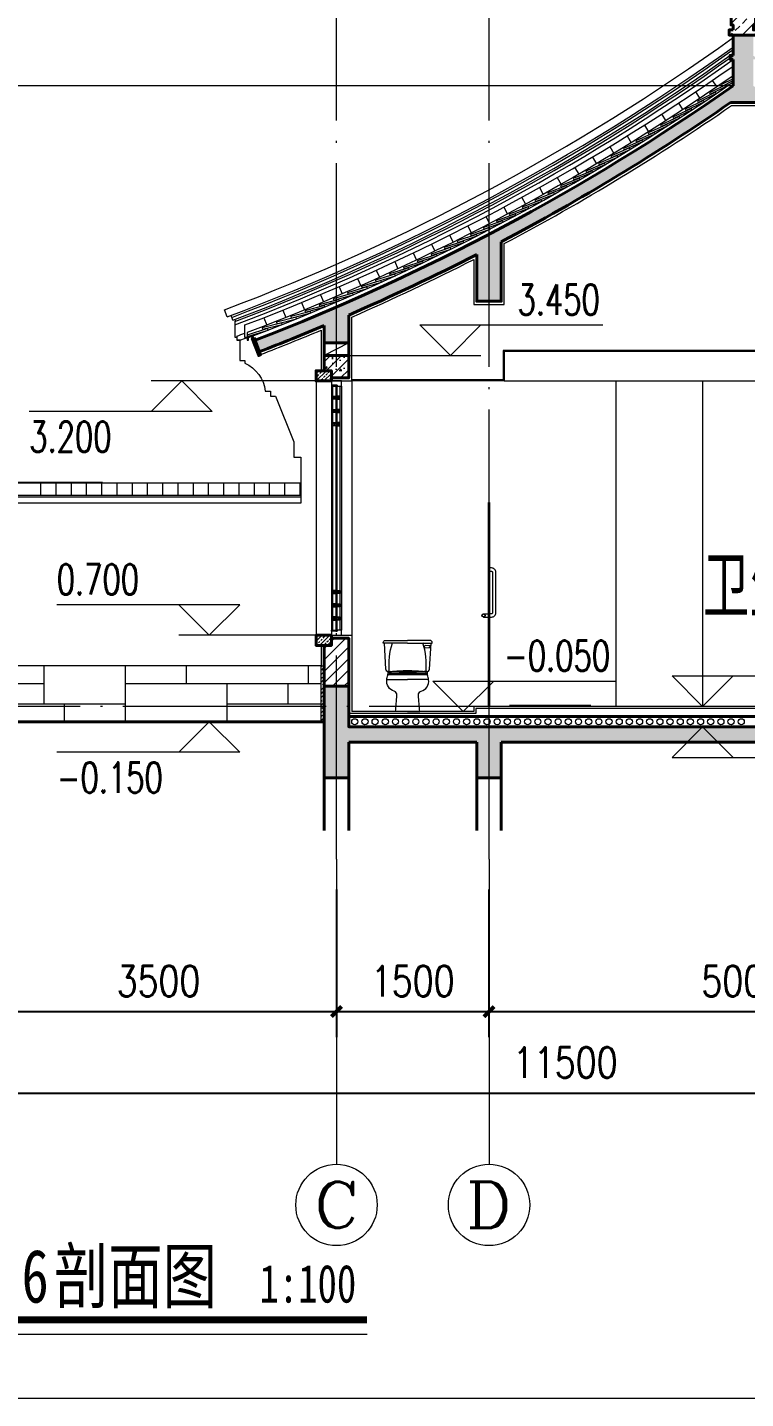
# Model space of a CAD drawing. Extents: x 577108 to 1042908, y 41950 to 81950.
# Drawn here: x 1002690 to 1009752, y 41950 to 55429 of the extents above; entities that cross this region are included whole.
import ezdxf
from ezdxf.enums import TextEntityAlignment as Align

# ---------------------------------------------------------------- set-up
doc = ezdxf.new("R2010")
doc.units = 0
doc.header["$LTSCALE"] = 1000
doc.header["$MEASUREMENT"] = 0
doc.linetypes.add('DOTE', pattern=[2.42, 2, -0.2, 0.02, -0.2])
doc.layers.get('0').update_dxf_attribs({"linetype": 'CONTINUOUS', "lineweight": 13})
doc.layers.get('Defpoints').update_dxf_attribs({"linetype": 'CONTINUOUS', "lineweight": 5})
for name, color, linetype, lineweight in [('AXIS', 3, 'CONTINUOUS', 15), ('AXIS_TEXT', 7, 'CONTINUOUS', 20), ('DIM_ELEV', 3, 'CONTINUOUS', 15), ('DIM_SYMB', 3, 'CONTINUOUS', 15), ('DOTE', 1, 'DOTE', 0), ('hatch', 8, 'CONTINUOUS', 5), ('LM-1', 7, 'CONTINUOUS', 18), ('LM-S', 8, 'CONTINUOUS', 5), ('PUB_TEXT', 7, 'CONTINUOUS', 20), ('wall', 2, 'CONTINUOUS', 40), ('姓名', 7, 'CONTINUOUS', 15)]:
    doc.layers.add(name, color=color, linetype=linetype, lineweight=lineweight)
doc.styles.add('_TCH_AXIS', font='COMPLEX', dxfattribs={"bigfont": 'GBCBIG'})
doc.styles.add('_TCH_DIM', font='SIMPLEX', dxfattribs={"bigfont": 'GBCBIG'})
doc.styles.add('COMPLEX', font='COMPLEX')
doc.styles.add('DIM_FONT', font='SIMPLEX.shx', dxfattribs={"width": 0.8, "bigfont": 'hztxt.shx'})
doc.styles.add('HZ', font='romanc.shx', dxfattribs={"width": 0.7, "bigfont": 'hzdx.shx'})
doc.styles.add('SIMHEI', font='simhei.ttf', dxfattribs={"width": 0.75, "height": 10})
doc.dimstyles.new('DIMN', dxfattribs={"dimtxt": 300, "dimasz": 100, "dimexe": 250, "dimexo": 300, "dimgap": 150, "dimtad": 1, "dimdec": 0, "dimzin": 0, "dimdsep": 46, "dimtxsty": 'DIM_FONT', "dimblk": 'ARCHTICK', "dimcen": 0.09, "dimclrt": 7, "dimazin": 2, "dimtfac": 1, "dimtdec": 0, "dimtix": 1, "dimtmove": 2, "dimatfit": 3, "dimldrblk": 'ARCHTICK', "dimfxl": 0, "dimtolj": 1, "dimtzin": 0, "dimarcsym": 0})
pattern_1 = [(45, (-173748.21, -412224.52), (-53.0330086, 53.0330086), []), (50, (-173748.21, -412224.52), (215.178055, -18.82564), [22.5, -247.5]), (355, (-173748.2, -412224.52), (-41.6254, 225.65764), [18, -198]), (100.4514, (-173730.28, -412226.09), (173.552815, 206.831863), [19.122057, -210.342634]), (46.1842, (-173748.2, -412164.52), (320.172315, -49.655704), [33.75, -371.25]), (96.6356, (-173721.53, -412168.66), (280.39881, 292.23536), [28.68309, -315.5139]), (351.1842, (-173748.2, -412164.52), (280.39858, 292.23558), [27, -297]), (21, (-173718.21, -412179.52), (179.072116, -120.785667), [22.5, -247.5]), (326, (-173718.2, -412179.52), (72.9946, 217.545014), [18, -198]), (71.4514, (-173703.29, -412189.58), (252.06679, 96.75915), [19.122057, -210.342634]), (37.5, (-173748.21, -412224.52), (3.6479566, 99.868156), [0, -195.6, 0, -201, 0, -198.75]), (7.5, (-173748.21, -412224.52), (78.920861, 118.323514), [0, -114.6, 0, -191.1, 0, -75.75]), (327.5, (-173815.11, -412224.52), (160.146731, -6.7664615), [0, -75, 0, -234, 0, -310.5]), (317.5, (-173845.11, -412224.52), (174.955851, 30.031495), [0, -97.5, 0, -155.4, 0, -220.5])]
pattern_2 = [(45, (-173748.21, -412205.42), (-37.6180808, 37.6180808), []), (45, (-173729.71, -412224.52), (-37.6180808, 37.6180808), [21, -12])]

# ---------------------------------------------------------------- blocks, each defined once
blk = doc.blocks.new('A$C6A3A6181')
blk.add_line((0.436, 0.362), (0.047, 0.362))
for points in [[(0.012, 0.671), (0, 0.671), (0, 0.678, -0.34633), (0.021, 0.7), (0.241, 0.7)], [(0.061, 0.395, -0.100832), (0.092, 0.674, 1.372517)], [(0.471, 0.671), (0.483, 0.671), (0.483, 0.678, 0.34633), (0.462, 0.7), (0.241, 0.7)], [(0.422, 0.395, 0.100832), (0.391, 0.674, -1.372517)], [(0.054, 0.394, -0.468873), (0.026, 0.416), (0.012, 0.671)], [(0.448, 0.646), (0.416, 0.648, 1.065364), (0.416, 0.627), (0.448, 0.629, 0.397489)], [(0.429, 0.394, 0.468873), (0.456, 0.416), (0.471, 0.671)], [(0.462, 0.645), (0.448, 0.646, 1.065364)], [(0.448, 0.629), (0.462, 0.63, 0.397489), (0.464, 0.632), (0.464, 0.643, 0.39927), (0.462, 0.645)], [(0.241, 0), (0.123, 0, 0.00075), (0.136, 0.16, 0.353604), (0.109, 0.199, -0.372529), (0.036, 0.313, -0.047814), (0.047, 0.359), (0.048, 0.384, -0.232018), (0.054, 0.394, -3.754586)], [(0.054, 0.394, -0.036665), (0.056, 0.395, -3.754586)], [(0.241, 0), (0.36, 0, -0.00075), (0.347, 0.16, -0.353604), (0.374, 0.199, 0.372529), (0.447, 0.313, 0.047814), (0.436, 0.359), (0.435, 0.384, 0.232018), (0.429, 0.394, 3.754586)], [(0.429, 0.394, 0.036665), (0.427, 0.395, 3.754586)]]:
    blk.add_lwpolyline(points, format="xyb")
for points in [[(0.241, 0.671), (0.012, 0.671)], [(0.241, 0.671), (0.471, 0.671)], [(0.036, 0.314), (0.241, 0.314)], [(0.056, 0.395), (0.084, 0.395)], [(0.241, 0.377), (0.064, 0.377)], [(0.241, 0.392), (0.069, 0.393)], [(0.156, 0.377), (0.16, 0.384), (0.241, 0.384)], [(0.241, 0.392), (0.414, 0.393)], [(0.327, 0.377), (0.323, 0.384), (0.241, 0.384)], [(0.241, 0.377), (0.419, 0.377)], [(0.447, 0.314), (0.241, 0.314)], [(0.427, 0.395), (0.399, 0.395)]]:
    blk.add_lwpolyline(points)
blk.add_lwpolyline([(0.241, 0.403, -0.032933), (0.411, 0.393, -0.184906), (0.418, 0.39, -0.342389), (0.419, 0.376, -0.123171), (0.423, 0.368, -0.623709), (0.419, 0.364), (0.241, 0.364), (0.064, 0.364, -0.623709), (0.06, 0.368, -0.123171), (0.064, 0.376, -0.342389), (0.065, 0.39, -0.184906), (0.072, 0.393, -0.032933)], format="xyb", close=True)
blk = doc.blocks.new('_ArchTick')
at = {"color": 0, "linetype": 'ByBlock', "const_width": 0.4}
blk.add_lwpolyline([(-0.5, -0.5), (0.5, 0.5)], dxfattribs=at)
blk = doc.blocks.new('*D26')
at = {"layer": 'AXIS', "color": 0, "lineweight": -2, "transparency": 16777216}
for p, q in [((1002229, 46954), (1002229, 45504)), ((1005729, 46954), (1005729, 45504)), ((1002229, 45754), (1005729, 45754))]:
    blk.add_line(p, q, dxfattribs=at)
at = {"layer": 'Defpoints', "color": 0, "transparency": 16777216}
for p in [(1002229, 47254), (1005729, 47254), (1005729, 45754)]:
    blk.add_point(p, dxfattribs=at)
at = {"layer": 'AXIS', "color": 0, "lineweight": -2, "transparency": 16777216, "xscale": 100, "yscale": 100, "zscale": 100, "rotation": 180}
blk.add_blockref('_ArchTick', (1002229, 45754), dxfattribs=at)
at = {"layer": 'AXIS', "color": 0, "lineweight": -2, "transparency": 16777216, "xscale": 100, "yscale": 100, "zscale": 100}
blk.add_blockref('_ArchTick', (1005729, 45754), dxfattribs=at)
at = {"layer": 'AXIS', "color": 7, "transparency": 16777216, "insert": (1003979, 46054), "char_height": 300, "attachment_point": 5, "style": 'DIM_FONT'}
blk.add_mtext('\\A1;3500', dxfattribs=at)
blk = doc.blocks.new('*D27')
at = {"layer": 'AXIS', "color": 0, "lineweight": -2, "transparency": 16777216}
for p, q in [((1005729, 46954), (1005729, 45504)), ((1007229, 46954), (1007229, 45504)), ((1005729, 45754), (1007229, 45754))]:
    blk.add_line(p, q, dxfattribs=at)
at = {"layer": 'Defpoints', "color": 0, "transparency": 16777216}
for p in [(1005729, 47254), (1007229, 47254), (1007229, 45754)]:
    blk.add_point(p, dxfattribs=at)
at = {"layer": 'AXIS', "color": 0, "lineweight": -2, "transparency": 16777216, "xscale": 100, "yscale": 100, "zscale": 100, "rotation": 180}
blk.add_blockref('_ArchTick', (1005729, 45754), dxfattribs=at)
at = {"layer": 'AXIS', "color": 0, "lineweight": -2, "transparency": 16777216, "xscale": 100, "yscale": 100, "zscale": 100}
blk.add_blockref('_ArchTick', (1007229, 45754), dxfattribs=at)
at = {"layer": 'AXIS', "color": 7, "transparency": 16777216, "insert": (1006479, 46054), "char_height": 300, "attachment_point": 5, "style": 'DIM_FONT'}
blk.add_mtext('\\A1;1500', dxfattribs=at)
blk = doc.blocks.new('*D28')
at = {"layer": 'AXIS', "color": 0, "lineweight": -2, "transparency": 16777216}
for p, q in [((1007229, 46954), (1007229, 45504)), ((1012229, 46954), (1012229, 45504)), ((1007229, 45754), (1012229, 45754))]:
    blk.add_line(p, q, dxfattribs=at)
at = {"layer": 'Defpoints', "color": 0, "transparency": 16777216}
for p in [(1007229, 47254), (1012229, 47254), (1012229, 45754)]:
    blk.add_point(p, dxfattribs=at)
at = {"layer": 'AXIS', "color": 0, "lineweight": -2, "transparency": 16777216, "xscale": 100, "yscale": 100, "zscale": 100, "rotation": 180}
blk.add_blockref('_ArchTick', (1007229, 45754), dxfattribs=at)
at = {"layer": 'AXIS', "color": 0, "lineweight": -2, "transparency": 16777216, "xscale": 100, "yscale": 100, "zscale": 100}
blk.add_blockref('_ArchTick', (1012229, 45754), dxfattribs=at)
at = {"layer": 'AXIS', "color": 7, "transparency": 16777216, "insert": (1009729, 46054), "char_height": 300, "attachment_point": 5, "style": 'DIM_FONT'}
blk.add_mtext('\\A1;5000', dxfattribs=at)
blk = doc.blocks.new('*D31')
at = {"layer": 'AXIS', "color": 0, "lineweight": -2, "transparency": 16777216}
for p, q in [((1002229, 46954), (1002229, 44704)), ((1013729, 46954), (1013729, 44704)), ((1002229, 44954), (1013729, 44954))]:
    blk.add_line(p, q, dxfattribs=at)
at = {"layer": 'Defpoints', "color": 0, "transparency": 16777216}
for p in [(1002229, 47254), (1013729, 47254), (1013729, 44954)]:
    blk.add_point(p, dxfattribs=at)
at = {"layer": 'AXIS', "color": 0, "lineweight": -2, "transparency": 16777216, "xscale": 100, "yscale": 100, "zscale": 100, "rotation": 180}
blk.add_blockref('_ArchTick', (1002229, 44954), dxfattribs=at)
at = {"layer": 'AXIS', "color": 0, "lineweight": -2, "transparency": 16777216, "xscale": 100, "yscale": 100, "zscale": 100}
blk.add_blockref('_ArchTick', (1013729, 44954), dxfattribs=at)
at = {"layer": 'AXIS', "color": 7, "transparency": 16777216, "insert": (1007979, 45254), "char_height": 300, "attachment_point": 5, "style": 'DIM_FONT'}
blk.add_mtext('\\A1;11500', dxfattribs=at)
blk = doc.blocks.new('_AXISO')
blk.add_circle((0, 0), 0.5)
at = {"layer": 'AXIS_TEXT', "style": 'COMPLEX', "width": 1.041667}
blk.add_attdef('A', text='', height=0.56, dxfattribs=at).set_placement((-0.25, -0.28), (0.25, -0.28), align=Align.FIT)

msp = doc.modelspace()

# ---------------------------------------------------------------- hatches: boundary and pattern name
at = {"layer": 'hatch'}
h = msp.add_hatch(dxfattribs=at)
h.set_pattern_fill('天然石材', color=256, scale=30, style=0)
h.set_pattern_definition([(45, (-173748.21, -412167.22), (-112.854242, 112.854242), []), (45, (-173692.71, -412224.52), (-112.854242, 112.854242), [63, -36])])
h.paths.add_polyline_path([(1009609.3203, 55453.5881), (1009629.3203, 55453.5881), (1009629.3203, 55403.5881), (1009589.3203, 55403.5881), (1009589.3203, 55353.5881), (1009869.3203, 55353.5881), (1009869.3203, 55403.5881), (1009829.3203, 55403.5881), (1009829.3203, 55453.5881), (1009849.3203, 55453.5881), (1009849.3203, 55753.5881), (1009609.3203, 55753.5881)])
h = msp.add_hatch(dxfattribs=at)
h.set_pattern_fill('钢筋混凝土', color=256, scale=30, style=0)
h.set_pattern_definition(pattern_1)
h.paths.add_polyline_path([(1009829.3203, 55113.5881), (1009859.3203, 55113.5881), (1009859.3203, 55128.4838, -0.000422655), (1009829.3203, 55149.7697), (1009829.3203, 55353.5881), (1009629.3203, 55353.5881), (1009629.3203, 55149.7697, -0.000422655), (1009599.3203, 55128.4838), (1009599.3203, 55113.5881), (1009630.1832, 55113.5881, -0.0000121384), (1009629.3203, 55112.9761), (1009629.3203, 54853.5885, -0.0607177133), (1004929.3203, 52353.5881), (1004971.5032, 52241.2422, 0.0077723504), (1005609.3203, 52498.2639), (1005609.3203, 52328.5881), (1005849.3203, 52328.5881), (1005849.3203, 52601.0127, 0.0157579025), (1007109.3203, 53197.1618), (1007109.3203, 52736.3301), (1007349.3203, 52736.3301), (1007349.3203, 53321.972, 0.0298360901), (1009604.3203, 54690.0515), (1009854.3203, 54690.0515, 0.0298360901), (1012109.3203, 53321.972), (1012109.3203, 52986.3301), (1012349.3203, 52986.3301), (1012349.3203, 53197.1618, 0.0157579025), (1013609.3203, 52601.0127), (1013609.3203, 52328.5881), (1013849.3203, 52328.5881), (1013849.3203, 52498.2639, 0.0077723504), (1014487.1374, 52241.2422), (1014529.3203, 52353.5881, -0.0607177133), (1009829.3203, 54853.5885)])
h = msp.add_hatch(dxfattribs=at)
h.set_pattern_fill('钢筋混凝土', color=256, scale=30, style=0)
h.set_pattern_definition(pattern_1)
h.paths.add_polyline_path([(1005849.3203, 52203.5881), (1005849.3203, 51983.5881), (1005679.3203, 51983.5881), (1005679.3203, 52053.5881), (1005609.3203, 52053.5881), (1005609.3203, 52203.5881)])
h = msp.add_hatch(dxfattribs=at)
h.set_pattern_fill('天然石材', color=256, scale=10, style=0)
h.set_pattern_definition(pattern_2)
h.paths.add_polyline_path([(1005529.3203, 52053.5881), (1005679.3203, 52053.5881), (1005679.3203, 51983.5881), (1005679.3203, 51953.5881), (1005529.3203, 51953.5881)])
h = msp.add_hatch(dxfattribs=at)
h.set_pattern_fill('天然石材', color=256, scale=10, style=0)
h.set_pattern_definition(pattern_2)
h.paths.add_polyline_path([(1005679.3203, 49453.5881), (1005679.3203, 49353.5881), (1005529.3203, 49353.5881), (1005529.3203, 49453.5881)])
h = msp.add_hatch(dxfattribs=at)
h.set_pattern_fill('普通砖', color=256, scale=30, style=0)
h.set_pattern_definition([(45, (-173748.21, -412167.22), (-56.427121, 56.427121), [])])
h.paths.add_polyline_path([(1005609.3203, 49353.5881), (1005679.3203, 49353.5881), (1005679.3203, 49423.5881), (1005849.3203, 49423.5881), (1005849.3203, 48953.5881), (1005609.3203, 48953.5881)])
h = msp.add_hatch(dxfattribs=at)
h.set_pattern_fill('天然石材', color=256, scale=10, style=0)
h.set_pattern_definition(pattern_2)
h.paths.add_polyline_path([(1005579.3203, 48603.5881), (1005609.3203, 48603.5881), (1005609.3203, 49153.5881), (1005579.3203, 49153.5881)])
h = msp.add_hatch(dxfattribs=at)
h.set_pattern_fill('钢筋混凝土', color=256, scale=30, style=0)
h.set_pattern_definition(pattern_1)
h.paths.add_polyline_path([(1007349.3203, 48403.5881), (1007349.3203, 48053.5881), (1007109.3203, 48053.5881), (1007109.3203, 48403.5881), (1005849.3203, 48403.5881), (1005849.3203, 48053.5881), (1005609.3203, 48053.5881), (1005609.3203, 48953.5881), (1005849.3203, 48953.5881), (1005849.3203, 48553.5881), (1013609.3203, 48553.5881), (1013609.3203, 48953.5881), (1013849.3203, 48953.5881), (1013849.3203, 48397.483), (1013849.3203, 48053.5881), (1013609.3203, 48053.5881), (1013609.3203, 48403.5881), (1012349.3203, 48403.5881), (1012349.3203, 48053.5881), (1012109.3203, 48053.5881), (1012109.3203, 48403.5881)])
at = {"layer": 'LM-S'}
h = msp.add_hatch(dxfattribs=at)
h.set_pattern_fill('文化石01', color=256, scale=500, style=0)
h.set_pattern_definition([(0, (-173748.2, -412224.5), (9e-13, 4000), [3000, -1000]), (0, (-173748.2, -412024.5), (9e-13, 4000), [-1200, 1200, -600, 1000]), (0, (-173748.2, -411824.5), (9e-13, 4000), [-1800, 2200]), (0, (-173748.2, -411624.5), (9e-13, 4000), [1800, -2200]), (0, (-173748.2, -411424.5), (9e-13, 4000), [-800, 3200]), (0, (-173748.2, -411224.5), (9e-13, 4000), [1400, -1000, 1200, -400]), (0, (-172348.2, -411024.5), (9e-13, 4000), [3200, -800]), (0, (-173948.2, -410824.5), (9e-13, 4000), [2200, -1800]), (0, (-174548.2, -410624.5), (9e-13, 4000), [1800, -2200]), (0, (-173748.2, -410424.5), (9e-13, 4000), [3200, -800]), (0, (-173748.2, -410224.5), (9e-13, 4000), [-1600, 1000, -600, 800]), (0, (-171748.2, -410024.5), (9e-13, 4000), [2400, -1600]), (0, (-173348.2, -409824.5), (9e-13, 4000), [1600, -800, 600, -1000]), (0, (-172548.2, -409624.5), (9e-13, 4000), [1600, -600, 1000, -800]), (0, (-170948.2, -409424.5), (9e-13, 4000), [2400, -1600]), (0, (-172548.2, -409224.5), (9e-13, 4000), [1600, -2400]), (0, (-171748.2, -409024.5), (9e-13, 4000), [1800, -2200]), (0, (-171748.2, -408824.5), (9e-13, 4000), [-1200, 2800]), (0, (-172948.2, -408624.5), (9e-13, 4000), [1200, -2800]), (0, (-171748.2, -408424.5), (9e-13, 4000), [2800, -1200]), (90, (-173748.2, -410624.5), (-4000, 1e-12), [600, -1600, 1400, -400]), (90, (-173348.2, -410424.5), (-4000, 1e-12), [1000, -600, 400, -2000]), (90, (-173148.2, -411224.5), (-4000, 1e-12), [400, -3600]), (90, (-172948.2, -411624.5), (-4000, 1e-12), [400, -2400, 600, -600]), (90, (-172748.2, -410824.5), (-4000, 1e-12), [400, -3600]), (90, (-172548.2, -412224.5), (-4000, 1e-12), [600, -1800, 1000, -600]), (90, (-172348.2, -411424.5), (-4000, 1e-12), [600, -3400]), (90, (-172148.2, -410424.5), (-4000, 1e-12), [600, -200, 400, -2800]), (90, (-171948.2, -412024.5), (-4000, 1e-12), [600, -3400]), (90, (-171748.2, -411024.5), (-4000, 1e-12), [600, -200, 600, -400, 1000, -1200]), (90, (-171348.2, -411024.5), (-4000, 1e-12), [-2800, 400, -400, 400]), (90, (-171148.2, -410424.5), (-4000, 1e-12), [400, -3600]), (90, (-170948.2, -411824.5), (-4000, 1e-12), [400, -1400, 1000, -1200]), (90, (-170748.2, -411224.5), (-4000, 1e-12), [200, -2600, 600, -600]), (90, (-170548.2, -411024.5), (-4000, 1e-12), [1000, -1000, 600, -1400]), (90, (-170348.2, -410024.5), (-4000, 1e-12), [600, -1000, 400, -2000]), (90, (-170148.2, -411424.5), (-4000, 1e-12), [400, -3600]), (90, (-169948.2, -411024.5), (-4000, 1e-12), [400, -1200, 600, -1800])])
h.paths.add_polyline_path([(1002379.3203, 49153.5881), (1002379.3203, 48753.5881), (1005579.3203, 48753.5881), (1005579.3203, 49153.5881)])
h.paths.add_polyline_path([(1002379.3203, 48753.5881), (1002379.3203, 48603.5881), (1005579.3203, 48603.5881), (1005579.3203, 48753.5881)])

# ---------------------------------------------------------------- linework, layer by layer
at = {"ltscale": 10}
msp.add_line((1009613.6788, 54660.0515), (1009844.9619, 54660.0515), dxfattribs=at)
for p, q in [((1005849.3203, 52328.5881), (1005609.3203, 52203.5881)), ((1005529.3203, 51956.0881), (1005529.3203, 49451.0881)), ((1005879.3203, 51953.5881), (1005879.3203, 49453.5881)), ((1007379.3203, 51953.5881), (1012079.3203, 51953.5881)), ((1005694.3203, 51773.5881), (1005724.3203, 51803.5881)), ((1005724.3203, 51773.5881), (1005694.3203, 51803.5881)), ((1005734.3203, 51773.5881), (1005764.3203, 51803.5881)), ((1005764.3203, 51773.5881), (1005734.3203, 51803.5881)), ((1005694.3203, 51643.5881), (1005724.3203, 51673.5881)), ((1005724.3203, 51643.5881), (1005694.3203, 51673.5881)), ((1005734.3203, 51643.5881), (1005764.3203, 51673.5881)), ((1005764.3203, 51643.5881), (1005734.3203, 51673.5881)), ((1005694.3203, 51513.5881), (1005724.3203, 51543.5881)), ((1005724.3203, 51513.5881), (1005694.3203, 51543.5881)), ((1005734.3203, 51513.5881), (1005764.3203, 51543.5881)), ((1005764.3203, 51513.5881), (1005734.3203, 51543.5881)), ((1005694.3203, 49893.5881), (1005724.3203, 49863.5881)), ((1005724.3203, 49893.5881), (1005694.3203, 49863.5881)), ((1005734.3203, 49893.5881), (1005764.3203, 49863.5881)), ((1005764.3203, 49893.5881), (1005734.3203, 49863.5881)), ((1005694.3203, 49763.5881), (1005724.3203, 49733.5881)), ((1005724.3203, 49763.5881), (1005694.3203, 49733.5881)), ((1005734.3203, 49763.5881), (1005764.3203, 49733.5881)), ((1005764.3203, 49763.5881), (1005734.3203, 49733.5881)), ((1005694.3203, 49633.5881), (1005724.3203, 49603.5881)), ((1005724.3203, 49633.5881), (1005694.3203, 49603.5881)), ((1005734.3203, 49633.5881), (1005764.3203, 49603.5881)), ((1005764.3203, 49633.5881), (1005734.3203, 49603.5881)), ((1007176.0152, 49664.8381), (1007221.5203, 49664.8381)), ((1007176.0152, 49632.3381), (1007221.5203, 49632.3381)), ((1005879.3203, 49373.5871), (1005879.3203, 48703.5881)), ((1008229.3203, 48763.5881), (1007429.3203, 48763.5881))]:
    msp.add_line(p, q)
for points in [[(1009629.3203, 54954.3112, -0.0614665464), (1004849.3203, 52428.5881), (1004849.3203, 52380.404), (1004829.3203, 52380.404), (1004829.3203, 52503.5881, 0.061990507), (1009629.3203, 55048.5175)], [(1004864.3203, 52379.9804, 0.0611021661), (1009629.3203, 54892.4581, 0.0611021661)], [(1007234.3203, 49632.3381), (1007253.5754, 49632.3381, 0.4142135624), (1007296.0754, 49674.8381), (1007296.0754, 50072.3381, 0.4142135624), (1007253.5754, 50114.8381), (1007234.3203, 50114.8381)], [(1007234.3203, 50082.3381), (1007253.5754, 50082.3381, -0.4142135624), (1007263.5754, 50072.3381), (1007263.5754, 49674.8381, -0.4142135624), (1007253.5754, 49664.8381), (1007234.3203, 49664.8381)]]:
    msp.add_lwpolyline(points, format="xyb")
for points in [[(1009576.6995, 54874.0557), (1009397.6201, 54785.0019), (1009404.2992, 54771.571), (1009583.3786, 54860.6247)], [(1009457.9273, 54792.5207), (1009278.2714, 54704.6358), (1009284.8627, 54691.1616), (1009464.5187, 54779.0465)], [(1009218.8014, 54631.7814), (1009038.0156, 54546.2449), (1009044.4308, 54532.686), (1009225.2167, 54618.2225)], [(1009338.6262, 54711.7615), (1009158.4014, 54625.0492), (1009164.9048, 54611.5324), (1009345.1297, 54698.2446)], [(1008977.5946, 54474.182), (1008795.716, 54390.9945), (1008801.9551, 54377.3536), (1008983.8337, 54460.5411)], [(1009098.4582, 54552.5835), (1008917.1115, 54468.2426), (1008923.4371, 54454.6416), (1009104.7837, 54538.9825)], [(1008734.367, 54319.7197), (1008551.413, 54238.9246), (1008557.4727, 54225.2031), (1008740.4266, 54305.9981)], [(1008856.2356, 54396.5496), (1008673.812, 54314.564), (1008679.961, 54300.8823), (1008862.3845, 54382.8678)], [(1008612.0003, 54243.6856), (1008428.5237, 54164.0844), (1008434.4938, 54150.3237), (1008617.9704, 54229.9248)], [(1008365.7935, 54094.0176), (1008181.2951, 54016.8144), (1008187.0853, 54002.977), (1008371.5837, 54080.1802)], [(1008489.1407, 54168.4505), (1008305.1493, 54090.0466), (1008311.0296, 54076.2473), (1008495.021, 54154.6511)], [(1008117.657, 53947.571), (1007932.1681, 53872.7789), (1007937.7775, 53858.8672), (1008123.2664, 53933.6593)], [(1008241.9638, 54020.39), (1008056.9662, 53944.3908), (1008062.6662, 53930.516), (1008247.6638, 54006.5152)], [(1007867.633, 53804.3708), (1007681.1851, 53732.0025), (1007686.6127, 53718.0189), (1007873.0606, 53790.3872)], [(1007992.8783, 53875.5636), (1007806.9059, 53801.9818), (1007812.4245, 53788.0339), (1007998.3969, 53861.6156)], [(1007615.7639, 53664.4412), (1007428.3887, 53594.509), (1007433.6336, 53580.4558), (1007621.0088, 53650.3881)], [(1007741.9264, 53733.9957), (1007555.0109, 53662.8439), (1007560.3472, 53648.8252), (1007747.2628, 53719.977)], [(1007362.0926, 53527.8061), (1007173.8217, 53460.3222), (1007178.883, 53446.2019), (1007367.1539, 53513.6858)], [(1007489.1508, 53595.7104), (1007301.3239, 53527.0006), (1007306.4771, 53512.9136), (1007494.3041, 53581.6234)], [(1007106.6626, 53394.4875), (1006917.5022, 53329.5388), (1006922.3734, 53315.3517), (1007111.5338, 53380.3004)], [(1007234.5944, 53460.7315), (1007045.8886, 53394.4734), (1007050.8579, 53380.3205), (1007239.5637, 53446.5786)], [(1006849.5085, 53264.525), (1006660.0113, 53200.5656), (1006664.8083, 53186.3533), (1006854.3055, 53250.3127)], [(1006978.2749, 53329.1316), (1006788.7392, 53265.2862), (1006793.5276, 53251.0711), (1006983.0633, 53314.9165)], [(1006577.5997, 53131.617), (1006387.2447, 53070.2577), (1006391.8466, 53055.9811), (1006582.2017, 53117.3404)], [(1006713.7815, 53197.6057), (1006523.851, 53134.9449), (1006528.5505, 53120.7001), (1006718.4811, 53183.3609)], [(1006303.8969, 53002.4438), (1006112.7198, 52943.6961), (1006117.1258, 52929.3579), (1006308.303, 52988.1055)], [(1006440.9694, 53066.562), (1006250.1988, 53006.5071), (1006254.7029, 52992.1993), (1006445.4735, 53052.2542)], [(1006028.4515, 52877.0296), (1005836.488, 52820.9046), (1005840.6973, 52806.5073), (1006032.6608, 52862.6323)], [(1006166.3888, 52939.2653), (1005974.814, 52881.8277), (1005979.1218, 52867.4596), (1006170.6966, 52924.8972)], [(1005751.3149, 52755.3979), (1005558.6011, 52701.9061), (1005562.613, 52687.4525), (1005755.3268, 52740.9444)], [(1005890.0913, 52815.7395), (1005697.7482, 52760.9298), (1005701.8589, 52746.5041), (1005894.2021, 52801.3138)], [(1005332.5532, 52580.0919), (1005138.7696, 52530.6156), (1005142.4803, 52516.0818), (1005336.2639, 52565.5581)], [(1005472.5392, 52637.5717), (1005279.1113, 52586.7224), (1005282.925, 52572.2153), (1005476.3529, 52623.0646)], [(1005612.1287, 52696.0076), (1005419.0532, 52643.8364), (1005422.966, 52629.3557), (1005616.0416, 52681.527)], [(1004864.3203, 52392.6308), (1005055.9413, 52453.8229), (1005051.3783, 52468.112), (1004849.3203, 52403.587), (1004849.3203, 52353.5881), (1004864.3203, 52353.5881), (1004864.3203, 52392.6308)], [(1005192.1631, 52523.6063), (1004998.0355, 52475.4976), (1005001.6436, 52460.938), (1005195.7713, 52509.0468)], [(1005679.3203, 51913.5881), (1005734.3203, 51913.5881), (1005734.3203, 51903.5881), (1005779.3203, 51903.5881), (1005779.3203, 51953.5881), (1005679.3203, 51953.5881)], [(1005724.3203, 51803.5881), (1005724.3203, 51773.5881), (1005694.3203, 51773.5881), (1005694.3203, 51803.5881)], [(1005734.3203, 51803.5881), (1005734.3203, 51773.5881), (1005764.3203, 51773.5881), (1005764.3203, 51803.5881)], [(1005724.3203, 51673.5881), (1005724.3203, 51643.5881), (1005694.3203, 51643.5881), (1005694.3203, 51673.5881)], [(1005734.3203, 51673.5881), (1005734.3203, 51643.5881), (1005764.3203, 51643.5881), (1005764.3203, 51673.5881)], [(1005724.3203, 51543.5881), (1005724.3203, 51513.5881), (1005694.3203, 51513.5881), (1005694.3203, 51543.5881)], [(1005734.3203, 51543.5881), (1005734.3203, 51513.5881), (1005764.3203, 51513.5881), (1005764.3203, 51543.5881)], [(1007224.3203, 48758.5881), (1007224.3203, 50758.5881), (1007234.3203, 50758.5881), (1007234.3203, 48758.5881)], [(1005724.3203, 49863.5881), (1005724.3203, 49893.5881), (1005694.3203, 49893.5881), (1005694.3203, 49863.5881)], [(1005734.3203, 49863.5881), (1005734.3203, 49893.5881), (1005764.3203, 49893.5881), (1005764.3203, 49863.5881)], [(1005724.3203, 49733.5881), (1005724.3203, 49763.5881), (1005694.3203, 49763.5881), (1005694.3203, 49733.5881)], [(1005734.3203, 49733.5881), (1005734.3203, 49763.5881), (1005764.3203, 49763.5881), (1005764.3203, 49733.5881)], [(1005724.3203, 49603.5881), (1005724.3203, 49633.5881), (1005694.3203, 49633.5881), (1005694.3203, 49603.5881)], [(1005734.3203, 49603.5881), (1005734.3203, 49633.5881), (1005764.3203, 49633.5881), (1005764.3203, 49603.5881)], [(1005679.3203, 49493.5881), (1005679.3203, 49453.5881), (1005779.3203, 49453.5881), (1005779.3203, 49503.5881), (1005734.3203, 49503.5881), (1005734.3203, 49493.5881)]]:
    msp.add_lwpolyline(points, close=True)
for points in [[(1009629.3203, 54923.197), (1009516.4427, 54866.1441), (1009523.2091, 54852.7569), (1009629.3203, 54906.3899)], [(1007079.3203, 53148.1462), (1007079.3203, 52706.3301), (1007379.3203, 52706.3301), (1007379.3203, 53303.8927)], [(1005679.3203, 51953.5881), (1005879.3203, 51953.5881), (1005879.3203, 52581.3589)], [(1005579.3203, 52453.1272), (1005579.3203, 52053.5881)], [(1013579.3203, 51963.5881), (1012089.3203, 51963.5881), (1012089.3203, 52253.5881), (1007369.3203, 52253.5881), (1007369.3203, 51963.5881), (1005879.3203, 51963.5881)], [(1013579.3203, 51953.5881), (1012079.3203, 51953.5881), (1012079.3203, 52243.5881), (1007379.3203, 52243.5881), (1007379.3203, 51953.5881), (1005879.3203, 51953.5881)], [(1005579.3203, 49353.5881), (1005579.3203, 49153.5881)], [(1005679.3203, 49453.5881), (1005879.3203, 49453.5881), (1005879.3203, 48753.5881)], [(1012109.3203, 48733.5881), (1007099.3203, 48733.5881), (1007099.3203, 48683.5881), (1005849.3203, 48683.5881)], [(1012079.3203, 48753.5881), (1007079.3203, 48753.5881), (1007079.3203, 48703.5881), (1005879.3203, 48703.5881)]]:
    msp.add_lwpolyline(points)
for centre, radius in [((1007176.0152, 49648.5881), 16.25), ((1007176.0152, 49648.5881), 14.25), ((1005909.3203, 48603.5881), 30), ((1006009.3203, 48603.5881), 30), ((1006109.3203, 48603.5881), 30), ((1006209.3203, 48603.5881), 30), ((1006309.3203, 48603.5881), 30), ((1006409.3203, 48603.5881), 30), ((1006509.3203, 48603.5881), 30), ((1006609.3203, 48603.5881), 30), ((1006709.3203, 48603.5881), 30), ((1006809.3203, 48603.5881), 30), ((1006909.3203, 48603.5881), 30), ((1007009.3203, 48603.5881), 30), ((1007109.3203, 48603.5881), 30), ((1007209.3203, 48603.5881), 30), ((1007309.3203, 48603.5881), 30), ((1007409.3203, 48603.5881), 30), ((1007509.3203, 48603.5881), 30), ((1007609.3203, 48603.5881), 30), ((1007709.3203, 48603.5881), 30), ((1007809.3203, 48603.5881), 30), ((1007909.3203, 48603.5881), 30), ((1008009.3203, 48603.5881), 30), ((1008109.3203, 48603.5881), 30), ((1008209.3203, 48603.5881), 30), ((1008309.3203, 48603.5881), 30), ((1008409.3203, 48603.5881), 30), ((1008509.3203, 48603.5881), 30), ((1008609.3203, 48603.5881), 30), ((1008709.3203, 48603.5881), 30), ((1008809.3203, 48603.5881), 30), ((1008909.3203, 48603.5881), 30), ((1009009.3203, 48603.5881), 30), ((1009109.3203, 48603.5881), 30), ((1009209.3203, 48603.5881), 30), ((1009309.3203, 48603.5881), 30), ((1009409.3203, 48603.5881), 30), ((1009509.3203, 48603.5881), 30), ((1009609.3203, 48603.5881), 30), ((1009709.3203, 48603.5881), 30)]:
    msp.add_circle(centre, radius)
msp.add_arc((997023.731, 72884.0937), 22150, 297.87349686, 304.63837532, dxfattribs=at)
for start, end in [(293.56573068, 296.9991284), (291.05997384, 292.72178954)]:
    msp.add_arc((997023.731, 72884.0937), 22150, start, end)
at = {"layer": 'AXIS'}
for p, q in [((1005729.3203, 47253.5881), (1005729.3203, 44253.5881)), ((1007229.3203, 47253.5881), (1007229.3203, 44253.5881))]:
    msp.add_line(p, q, dxfattribs=at)
at = {"layer": 'DIM_ELEV'}
for p, q in [((1009629.3203, 54853.5881), (1000929.3203, 54853.5881)), ((1006849.3203, 52203.5881), (1006549.3203, 52503.5881)), ((1006549.3203, 52503.5881), (1008349.3203, 52503.5881)), ((1006849.3203, 52203.5881), (1007149.3203, 52503.5881)), ((1005849.3203, 52203.5881), (1007149.3203, 52203.5881)), ((1004207.7569, 51953.5881), (1003907.7569, 51653.5881)), ((1005529.3203, 51953.5881), (1003907.7569, 51953.5881)), ((1004207.7569, 51953.5881), (1004507.7569, 51653.5881)), ((1004507.7569, 51653.5881), (1002707.7569, 51653.5881)), ((1003429.3345, 50953.5876), (1001129.3203, 50953.5876)), ((1004777.7569, 49753.5881), (1002977.7569, 49753.5881)), ((1004477.7569, 49453.5881), (1004177.7569, 49753.5881)), ((1004477.7569, 49453.5881), (1004777.7569, 49753.5881)), ((1005529.3203, 49453.5881), (1004177.7569, 49453.5881)), ((1006976.4203, 48703.5881), (1006676.4203, 49003.5881)), ((1006676.4203, 49003.5881), (1008476.4203, 49003.5881)), ((1006976.4203, 48703.5881), (1007276.4203, 49003.5881)), ((1009329.3203, 48753.5881), (1009029.3203, 49053.5881)), ((1009029.3203, 49053.5881), (1010829.3203, 49053.5881)), ((1009329.3203, 48753.5881), (1009629.3203, 49053.5881)), ((1004477.7569, 48603.5881), (1004177.7569, 48303.5881)), ((1004477.7569, 48603.5881), (1004777.7569, 48303.5881)), ((1009329.3203, 48553.5881), (1009029.3203, 48253.5881)), ((1009329.3203, 48553.5881), (1009629.3203, 48253.5881)), ((1004777.7569, 48303.5881), (1002977.7569, 48303.5881)), ((1009029.3203, 48253.5881), (1010829.3203, 48253.5881))]:
    msp.add_line(p, q, dxfattribs=at)
at = {"layer": 'DIM_SYMB', "const_width": 70}
msp.add_lwpolyline([(1002099.2391, 42724.8442), (1006030.315, 42724.8442)], dxfattribs=at)
at = {"layer": 'DIM_SYMB'}
msp.add_lwpolyline([(1002099.2391, 42584.8442), (1006030.315, 42584.8442)], dxfattribs=at)
at = {"layer": 'DOTE'}
for p, q in [((1005729.3203, 47253.5881), (1005729.3203, 58253.5881)), ((1007229.3203, 47253.5881), (1007229.3203, 58253.5881)), ((1017729.3203, 48753.5881), (1001229.3203, 48753.5881))]:
    msp.add_line(p, q, dxfattribs=at)
at = {"layer": 'hatch', "color": 8}
for p, q in [((1009424.8876, 54906.9464), (1009468.4855, 54843.2232)), ((1009259.3347, 54794.7807), (1009302.3514, 54730.6637)), ((1009092.7689, 54684.1247), (1009135.2009, 54619.6193)), ((1008756.6536, 54467.3788), (1008797.9057, 54402.1125)), ((1008925.2039, 54574.9878), (1008967.0477, 54510.0992)), ((1008587.1319, 54361.3067), (1008627.7889, 54295.668)), ((1008416.6528, 54256.7802), (1008456.7114, 54190.7746)), ((1008074.3764, 54049.827), (1008111.7307, 53985.6756)), ((1008245.2304, 54153.808), (1008284.6872, 54087.4409)), ((1007899.6126, 53952.5604), (1007937.8561, 53885.4869)), ((1007725.4456, 53854.3017), (1007763.0777, 53786.8832)), ((1007374.4678, 53662.5548), (1007410.8678, 53594.4632)), ((1007550.3926, 53757.6305), (1007587.4101, 53689.8726)), ((1007197.6859, 53569.0826), (1007233.4653, 53500.6628)), ((1006841.6092, 53386.979), (1006876.1386, 53317.9201)), ((1007020.0615, 53477.2214), (1007055.2174, 53408.4792)), ((1006662.3438, 53298.3628), (1006696.244, 53228.9928)), ((1006301.4332, 53126.0381), (1006334.0664, 53056.0632)), ((1006482.2802, 53211.3801), (1006515.5482, 53141.7047)), ((1006119.8177, 53042.3439), (1006151.8133, 52972.0751))]:
    msp.add_line(p, q, dxfattribs=at)
at = {"layer": 'hatch'}
for p, q in [((1005754.3416, 52879.9263), (1005785.0542, 52809.0873)), ((1005937.4488, 52960.3044), (1005968.8043, 52889.7476)), ((1005385.9726, 52724.1809), (1005415.3921, 52652.7952)), ((1005570.5111, 52801.2162), (1005600.5784, 52730.101)), ((1005014.8327, 52575.1592), (1005042.9493, 52503.2504)), ((1005200.7414, 52648.8264), (1005229.5107, 52577.1762)), ((1005679.3203, 51903.5881), (1005679.3203, 49503.5881)), ((1005694.3203, 49503.5881), (1005694.3203, 51903.5881)), ((1005729.3203, 49493.5881), (1005729.3203, 51913.5881)), ((1005764.3203, 49503.5881), (1005764.3203, 51903.5881)), ((1005779.3203, 51903.5881), (1005779.3203, 49503.5881)), ((1009329.3203, 51953.5881), (1009329.3203, 48753.5881)), ((1002821.7369, 50832.2541), (1002821.7369, 50953.4977)), ((1002971.7369, 50832.2541), (1002971.7369, 50953.4977)), ((1003121.7369, 50832.2541), (1003121.7369, 50953.4977)), ((1003271.7369, 50832.2541), (1003271.7369, 50953.4977)), ((1003421.7369, 50832.2541), (1003421.7369, 50953.4977)), ((1003571.7369, 50832.2541), (1003571.7369, 50953.4977)), ((1003721.7369, 50832.2541), (1003721.7369, 50953.4977)), ((1003871.7369, 50832.2541), (1003871.7369, 50953.4977)), ((1004021.7369, 50832.2541), (1004021.7369, 50953.4977)), ((1004171.7369, 50832.2541), (1004171.7369, 50953.4977)), ((1004321.7369, 50832.2541), (1004321.7369, 50953.4977)), ((1004471.7369, 50832.2541), (1004471.7369, 50953.4977)), ((1004621.7369, 50832.2541), (1004621.7369, 50953.4977)), ((1004771.7369, 50832.2541), (1004771.7369, 50953.4977)), ((1004921.7369, 50832.2541), (1004921.7369, 50953.4977)), ((1005071.7369, 50832.2541), (1005071.7369, 50953.4977)), ((1005221.7369, 50832.2541), (1005221.7369, 50953.4977)), ((1005371.7369, 50832.2541), (1005371.7369, 50953.4977)), ((1002429.3345, 50814.9336), (1005379.3345, 50814.9336)), ((1002439.3345, 50832.2541), (1005379.3345, 50832.2541)), ((1005579.3203, 49153.5881), (1002379.3203, 49153.5881))]:
    msp.add_line(p, q, dxfattribs=at)
for points in [[(1005724.3203, 51913.5881), (1005679.3203, 51913.5881), (1005679.3203, 51903.5881), (1005724.3203, 51903.5881)], [(1005724.3203, 51913.5881), (1005724.3203, 49493.5881), (1005734.3203, 49493.5881), (1005734.3203, 51913.5881)], [(1005724.3203, 49493.5881), (1005679.3203, 49493.5881), (1005679.3203, 49503.5881), (1005724.3203, 49503.5881)]]:
    msp.add_lwpolyline(points, close=True, dxfattribs=at)
for points in [[(1008479.3203, 48753.5881), (1008479.3203, 51953.5881), (1010979.3203, 51953.5881), (1010979.3203, 48753.5881)], [(1002229.3345, 50953.4977), (1005379.3345, 50953.4977)]]:
    msp.add_lwpolyline(points, dxfattribs=at)
at = {"layer": 'LM-1'}
msp.add_lwpolyline([(1005579.3203, 49153.5881), (1005609.3203, 49153.5881), (1005609.3203, 48603.5881), (1005579.3203, 48603.5881)], close=True, dxfattribs=at)
at = {"layer": 'LM-S'}
for p, q in [((1004655.7128, 52583.3853), (1004629.3203, 52653.5881)), ((1004710.7364, 52550.6939), (1004693.0553, 52597.4633)), ((1004729.3203, 52536.3417), (1004729.3203, 52383.5881)), ((1004729.3894, 52557.7554), (1004736.479, 52539.0541)), ((1004729.3203, 52383.5881), (1004749.3203, 52383.5881)), ((1004785.4057, 52353.5881), (1004749.3163, 52353.5881)), ((1004749.3203, 52394.2376), (1004749.3203, 52353.5881)), ((1004749.3203, 52353.5881), (1004783.2134, 52353.5881))]:
    msp.add_line(p, q, dxfattribs=at)
msp.add_lwpolyline([(993508.4301, 81950.2272), (1042908.4301, 81950.2272), (1042908.4301, 41950.2272), (993508.4301, 41950.2272)], close=True, dxfattribs=at)
msp.add_lwpolyline([(1004779.3203, 52353.5881), (1004779.3203, 52153.5881), (1004829.3203, 52153.5881), (1004829.3203, 52128.5881, -0.2592016427), (1005029.3203, 51853.5881), (1005079.3203, 51853.5881), (1005079.3203, 51803.5881), (1005129.3203, 51803.5881), (1005309.3203, 51353.5881), (1005309.3203, 51203.5881), (1005379.3203, 51203.5881), (1005379.3044, 50753.4977), (1002409.3345, 50753.4977)], format="xyb", dxfattribs=at)
for centre, radius, start, end in [((997023.7313, 72884.0938), 21612.9208, 290.60357805, 305.67897677), ((997023.7313, 72884.0938), 21687.9208, 290.60357805, 305.5368374), ((997023.7321, 72884.0941), 21707.9208, 290.70900599, 305.49913931), ((997023.7321, 72884.0941), 21737.9208, 290.70900599, 305.44275896), ((997023.7321, 72884.0941), 21757.9208, 290.74141693, 305.4052803), ((997023.7321, 72884.0941), 21787.9208, 290.71154421, 305.34922385), ((997023.7321, 72884.0941), 21897.9208, 290.65867665, 290.88254612), ((997023.7321, 72884.0941), 21947.9208, 290.70402845, 290.88862985)]:
    msp.add_arc(centre, radius, start, end, dxfattribs=at)
at = {"layer": 'wall'}
for p, q in [((1009629.3203, 55353.5881), (1009629.3203, 55153.5881)), ((1009629.3203, 55353.5881), (1009829.3203, 55353.5881)), ((1009629.3203, 55113.5881), (1009629.3203, 54853.5881)), ((1009604.3203, 54690.0515), (1009854.3203, 54690.0515)), ((1005609.3203, 52328.5881), (1005849.3203, 52328.5881)), ((1005609.3203, 52203.5881), (1005849.3203, 52203.5881)), ((1005849.3203, 48953.5881), (1005609.3203, 48953.5881)), ((1005609.3203, 48603.5881), (1002379.3203, 48603.5881)), ((1005849.3203, 48653.5881), (1012109.3203, 48653.5881)), ((1007109.3203, 48403.5881), (1005849.3203, 48403.5881)), ((1005849.3203, 47533.5881), (1005849.3203, 48403.5881)), ((1007109.3203, 47533.5881), (1007109.3203, 48403.5881)), ((1012109.3203, 48403.5881), (1007349.3203, 48403.5881)), ((1007349.3203, 48403.5881), (1007349.3203, 47533.5881)), ((1005609.3203, 48053.5881), (1005849.3203, 48053.5881)), ((1007349.3203, 48053.5881), (1007109.3203, 48053.5881))]:
    msp.add_line(p, q, dxfattribs=at)
for points in [[(1009629.3203, 55403.5881), (1009589.3203, 55403.5881), (1009589.3203, 55353.5881), (1009869.3203, 55353.5881), (1009869.3203, 55403.5881), (1009829.3203, 55403.5881), (1009829.3203, 55453.5881), (1009849.3203, 55453.5881), (1009849.3203, 55753.5881), (1009609.3203, 55753.5881), (1009609.3203, 55453.5881), (1009629.3203, 55453.5881), (1009629.3203, 55403.5881)], [(1009629.3203, 55153.5881), (1009599.3203, 55153.5881), (1009599.3203, 55113.5881), (1009629.3203, 55113.5881)], [(1007109.3203, 53197.1618), (1007109.3203, 52736.3301), (1007349.3203, 52736.3301), (1007349.3203, 53321.972)], [(1005849.3203, 52601.0127), (1005849.3203, 51983.5881), (1005679.3203, 51983.5881)], [(1005609.3203, 52053.5881), (1005609.3203, 52498.2639)], [(1005609.3203, 52053.5881), (1005679.3203, 52053.5881), (1005679.3203, 51983.5881)], [(1005609.3203, 47533.5881), (1005609.3203, 49353.5881), (1005679.3203, 49353.5881), (1005679.3203, 49423.5881)], [(1005679.3203, 49423.5881), (1005849.3203, 49423.5881), (1005849.3203, 48553.5881), (1013609.3203, 48553.5881), (1013609.3203, 49423.5881), (1013779.3203, 49423.5881), (1013779.3203, 49353.5881), (1013849.3203, 49353.5881), (1013849.3203, 47533.5881)]]:
    msp.add_lwpolyline(points, dxfattribs=at)
for points in [[(1004919.6524, 52379.3368), (1004983.0017, 52210.6184), (1004964.278, 52203.5881), (1004900.9287, 52372.3066)], [(1005679.3203, 51953.5881), (1005529.3203, 51953.5881), (1005529.3203, 52053.5881), (1005679.3203, 52053.5881)], [(1005679.3203, 49453.5881), (1005529.3203, 49453.5881), (1005529.3203, 49353.5881), (1005679.3203, 49353.5881)]]:
    msp.add_lwpolyline(points, close=True, dxfattribs=at)
for radius, start, end in [(22000, 291.05997384, 304.95838599), (22120, 297.82669921, 304.66259942), (22120, 293.51485745, 297.1260038), (22120, 291.05997384, 292.83862458)]:
    msp.add_arc((997023.731, 72884.0937), radius, start, end, dxfattribs=at)

# ---------------------------------------------------------------- block references
at = {"xscale": 1000, "yscale": 1000, "zscale": 1000}
msp.add_blockref('A$C6A3A6181', (1006187.8304, 48703.588), dxfattribs=at)
at = {"layer": 'AXIS'}
ref = msp.add_blockref('_AXISO', (1005729.3203, 43853.5881), dxfattribs=dict(at, xscale=800, yscale=800, zscale=800))
ref.add_attrib('A', 'C', dxfattribs={"layer": 'AXIS_TEXT', "height": 452.5483, "style": '_TCH_AXIS', "width": 1.4}).set_placement((1005503.0462, 43627.314), (1005955.5945, 43627.314), align=Align.FIT)
ref = msp.add_blockref('_AXISO', (1007229.3203, 43853.5881), dxfattribs=dict(at, xscale=800, yscale=800, zscale=800))
ref.add_attrib('A', 'D', dxfattribs={"layer": 'AXIS_TEXT', "height": 452.5483, "style": '_TCH_AXIS', "width": 1.235294}).set_placement((1007003.0462, 43627.314), (1007455.5945, 43627.314), align=Align.FIT)

# ---------------------------------------------------------------- texts
at = {"layer": 'PUB_TEXT'}
for s, height, style, width, p in [('3.450', 297.5, '_TCH_DIM', 0.705882, (1007509.3203, 52603.5881)), ('3.200', 297.5, '_TCH_DIM', 0.705882, (1002707.7569, 51256.0881)), ('0.700', 297.5, '_TCH_DIM', 0.705882, (1002977.7569, 49853.5881)), ('-0.050', 297.5, '_TCH_DIM', 0.705882, (1007376.4203, 49103.5881)), ('-0.150', 297.5, '_TCH_DIM', 0.705882, (1002977.7569, 47906.0881)), ('6-6', 522.78481, 'SIMHEI', 0.75, (1002099.2391, 42893.6742)), ('剖面图', 522.78481, 'SIMHEI', 0.75, (1002949.872, 42893.6742)), ('1:100', 373.41772, 'SIMHEI', 0.75, (1004971.4543, 42893.6742))]:
    msp.add_text(s, height=height, dxfattribs=dict(at, style=style, width=width)).set_placement(p)
at = {"layer": '姓名', "style": 'HZ', "width": 0.8}
msp.add_text('卫生间', height=600, dxfattribs=at).set_placement((1009333.0973, 49627.9703))

# ---------------------------------------------------------------- dimensions: what is measured, and where the dimension line sits
at = {"layer": 'AXIS'}
for p1, p2, distance, picture, middle in [((1002229.3203, 47253.5881), (1005729.3203, 47253.5881), -1500, '*D26', (1003979.3203, 46053.5881)), ((1002229.3203, 47253.5881), (1013729.3203, 47253.5881), -2300, '*D31', (1007979.3203, 45253.5881)), ((1005729.3203, 47253.5881), (1007229.3203, 47253.5881), -1500, '*D27', (1006479.3203, 46053.5881)), ((1007229.3203, 47253.5881), (1012229.3203, 47253.5881), -1500, '*D28', (1009729.3203, 46053.5881))]:
    dim = msp.add_aligned_dim(p1=p1, p2=p2, distance=distance, dimstyle='DIMN', dxfattribs=at)
    dim.commit()
    dim.dimension.update_dxf_attribs({"geometry": picture, "text_midpoint": middle})

doc.saveas('drawing.dxf')
